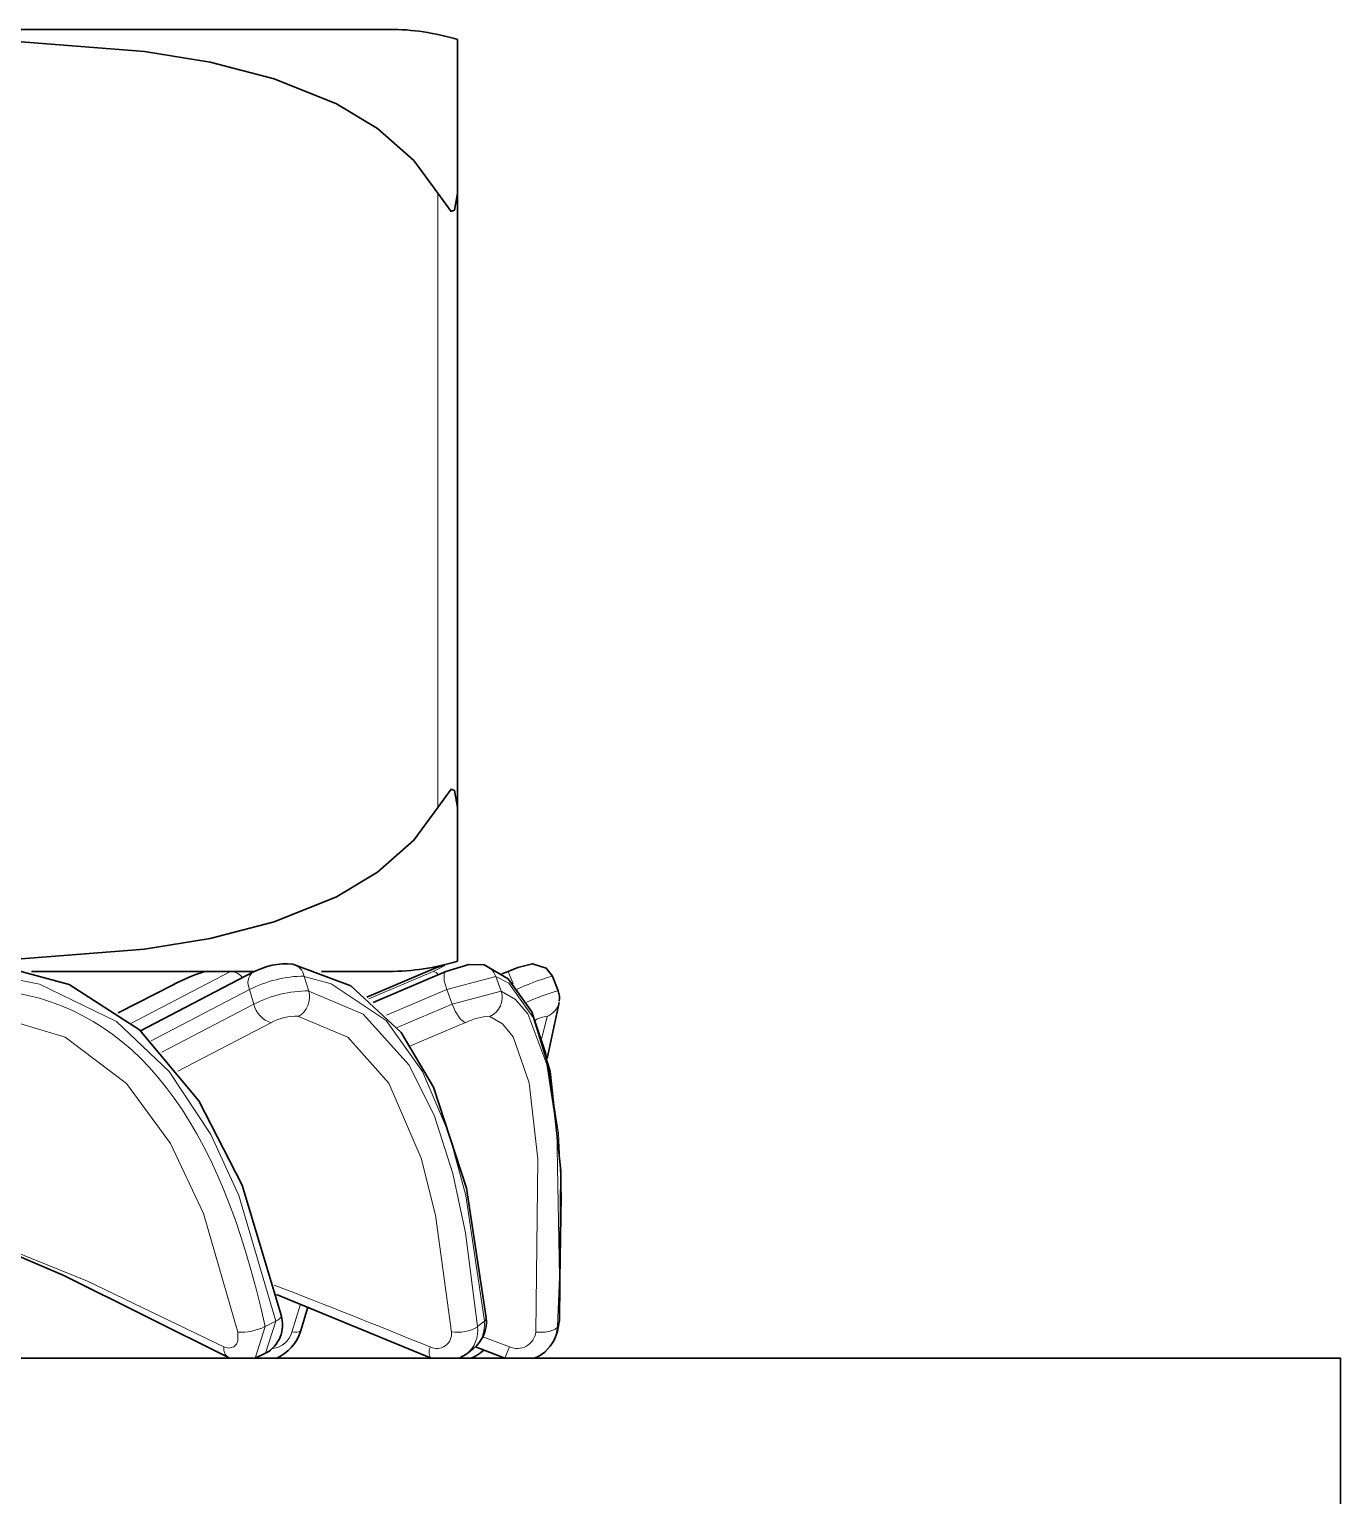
# Model space of a CAD drawing. Extents: x 218 to 1434, y 54 to 743.
# Drawn here: x 738.344 to 741.685, y 221.41 to 225.145 of the extents above; entities that cross this region are included whole.
import ezdxf

# ---------------------------------------------------------------- set-up
doc = ezdxf.new("R2010")
doc.units = 0

msp = doc.modelspace()

# ---------------------------------------------------------------- linework, layer by layer
at = {"color": 7, "lineweight": 35, "ltscale": 0.030885}
msp.add_line((738.0246, 225.1452), (739.26, 225.1452), dxfattribs=at)
at = {"color": 7, "lineweight": 35, "ltscale": 0.009785}
for p, q in [((739.4346, 224.7279), (739.4346, 225.1193)), ((739.4346, 222.7712), (739.4346, 223.1626))]:
    msp.add_line(p, q, dxfattribs=at)
at = {"color": 7, "lineweight": 13, "ltscale": 0.039132}
msp.add_line((739.3846, 224.7279), (739.3846, 223.1626), dxfattribs=at)
at = {"color": 7, "lineweight": 35, "ltscale": 0.039132}
msp.add_line((739.4346, 224.7279), (739.4346, 223.1626), dxfattribs=at)
at = {"color": 7, "lineweight": 35, "ltscale": 0.000627991}
msp.add_line((739.4033, 222.7623), (739.3796, 222.7539), dxfattribs=at)
at = {"color": 7, "lineweight": 13, "ltscale": 0.000491888}
msp.add_line((739.3796, 222.7539), (739.3982, 222.7604), dxfattribs=at)
at = {"color": 7, "lineweight": 35, "ltscale": 0.014194}
msp.add_line((738.3497, 222.7452), (738.9174, 222.7452), dxfattribs=at)
at = {"color": 7, "lineweight": 13, "ltscale": 0.007117}
msp.add_line((738.6042, 222.6135), (738.8566, 222.7452), dxfattribs=at)
at = {"color": 7, "lineweight": 35, "ltscale": 0.008073}
msp.add_line((738.627, 222.5938), (738.9133, 222.7431), dxfattribs=at)
at = {"color": 7, "lineweight": 13, "ltscale": 0.000980357}
msp.add_line((739.0442, 222.7324), (739.0558, 222.695), dxfattribs=at)
at = {"color": 7, "lineweight": 35, "ltscale": 0.004305}
msp.add_line((739.0878, 222.7452), (739.26, 222.7452), dxfattribs=at)
at = {"color": 7, "lineweight": 35, "ltscale": 0.004771}
msp.add_line((739.3796, 222.7539), (739.2039, 222.6796), dxfattribs=at)
at = {"color": 7, "lineweight": 13, "ltscale": 0.004442}
msp.add_line((739.2087, 222.6756), (739.3722, 222.7452), dxfattribs=at)
at = {"color": 7, "lineweight": 35, "ltscale": 0.005026}
msp.add_line((739.22, 222.6661), (739.405, 222.7448), dxfattribs=at)
at = {"color": 7, "lineweight": 13, "ltscale": 0.003223}
msp.add_line((739.4075, 222.6988), (739.5319, 222.7324), dxfattribs=at)
at = {"color": 7, "lineweight": 13, "ltscale": 0.000999573}
msp.add_line((739.5319, 222.7324), (739.5459, 222.695), dxfattribs=at)
at = {"color": 7, "lineweight": 35, "ltscale": 0.000422473}
msp.add_line((739.5479, 222.739), (739.5636, 222.7452), dxfattribs=at)
at = {"color": 7, "lineweight": 13, "ltscale": 0.000860318}
msp.add_line((739.5764, 222.7133), (739.5636, 222.7452), dxfattribs=at)
at = {"color": 7, "lineweight": 35, "ltscale": 0.001004}
msp.add_line((739.6763, 222.7327), (739.691, 222.6953), dxfattribs=at)
at = {"color": 7, "lineweight": 35, "ltscale": 0.004013}
msp.add_line((738.7132, 222.7129), (738.5701, 222.64), dxfattribs=at)
at = {"color": 7, "lineweight": 13, "ltscale": 0.007058}
msp.add_line((738.654, 222.5683), (738.9043, 222.6988), dxfattribs=at)
at = {"color": 7, "lineweight": 13, "ltscale": 0.000972939}
msp.add_line((738.9043, 222.6988), (738.9155, 222.6615), dxfattribs=at)
at = {"color": 7, "lineweight": 13, "ltscale": 0.004175}
msp.add_line((739.2538, 222.6335), (739.4075, 222.6988), dxfattribs=at)
at = {"color": 7, "lineweight": 13, "ltscale": 0.000992801}
msp.add_line((739.4075, 222.6988), (739.4212, 222.6615), dxfattribs=at)
at = {"color": 7, "lineweight": 13, "ltscale": 0.003227}
msp.add_line((739.5459, 222.695), (739.4212, 222.6615), dxfattribs=at)
at = {"color": 7, "lineweight": 13, "ltscale": 0.006598}
msp.add_line((738.9155, 222.6615), (738.6815, 222.5395), dxfattribs=at)
at = {"color": 7, "lineweight": 13, "ltscale": 0.003804}
for p, q in [((739.4212, 222.6615), (739.2812, 222.602)), ((739.455, 222.6152), (739.315, 222.5556))]:
    msp.add_line(p, q, dxfattribs=at)
at = {"color": 7, "lineweight": 35, "ltscale": 0.00365}
msp.add_line((739.6934, 222.6662), (739.6634, 222.5233), dxfattribs=at)
at = {"color": 7, "lineweight": 13, "ltscale": 0.006709}
msp.add_line((738.9604, 222.6152), (738.7225, 222.491), dxfattribs=at)
at = {"color": 7, "lineweight": 13, "ltscale": 0.001428}
msp.add_line((739.6629, 222.6305), (739.6494, 222.575), dxfattribs=at)
at = {"color": 7, "lineweight": 35, "ltscale": 0.010644}
msp.add_line((738.9736, 221.9219), (739.3673, 221.7599), dxfattribs=at)
at = {"color": 7, "lineweight": 13, "ltscale": 0.001851}
msp.add_line((739.0345, 221.8972), (739.0128, 221.8264), dxfattribs=at)
at = {"color": 7, "lineweight": 35, "ltscale": 0.001541}
msp.add_line((739.0536, 221.8894), (739.0358, 221.8304), dxfattribs=at)
at = {"color": 7, "lineweight": 13, "ltscale": 0.002108}
msp.add_line((738.9442, 221.8402), (738.9193, 221.7597), dxfattribs=at)
at = {"color": 7, "lineweight": 13, "ltscale": 0.000772991}
msp.add_line((738.9442, 221.8402), (738.9718, 221.8542), dxfattribs=at)
at = {"color": 7, "lineweight": 13, "ltscale": 0.00214}
msp.add_line((738.9456, 221.7727), (738.9718, 221.8542), dxfattribs=at)
at = {"color": 7, "lineweight": 13, "ltscale": 0.000554065}
msp.add_line((739.4858, 221.8402), (739.5031, 221.8542), dxfattribs=at)
at = {"color": 7, "lineweight": 13, "ltscale": 0.000618853}
msp.add_line((739.6896, 221.8402), (739.6848, 221.8159), dxfattribs=at)
at = {"color": 7, "lineweight": 35, "ltscale": 0.000395483}
msp.add_line((739.6848, 221.8159), (739.6901, 221.8308), dxfattribs=at)
at = {"color": 7, "lineweight": 35, "ltscale": 0.000674813}
msp.add_line((739.6896, 221.8296), (739.6948, 221.8561), dxfattribs=at)
at = {"color": 7, "lineweight": 13, "ltscale": 0.000369274}
msp.add_line((739.6896, 221.8402), (739.6944, 221.8542), dxfattribs=at)
at = {"color": 7, "lineweight": 13, "ltscale": 0.000626259}
msp.add_line((739.6896, 221.8296), (739.6944, 221.8542), dxfattribs=at)
at = {"color": 7, "lineweight": 13, "ltscale": 0.001806}
msp.add_line((739.5669, 221.7885), (739.4994, 221.8143), dxfattribs=at)
at = {"color": 7, "lineweight": 35, "ltscale": 0.125}
msp.add_line((736.6846, 221.7595), (741.6846, 221.7595), dxfattribs=at)
at = {"color": 7, "lineweight": 35, "ltscale": 0.000772649}
msp.add_line((738.9193, 221.7597), (738.947, 221.7733), dxfattribs=at)
at = {"color": 7, "lineweight": 35, "ltscale": 0.000551242}
msp.add_line((739.4583, 221.7708), (739.4394, 221.7595), dxfattribs=at)
at = {"color": 7, "lineweight": 35, "ltscale": 0.000550961}
msp.add_line((739.4583, 221.7708), (739.4756, 221.7845), dxfattribs=at)
at = {"color": 7, "lineweight": 35, "ltscale": 0.002003}
msp.add_line((739.4806, 221.7888), (739.5552, 221.7595), dxfattribs=at)
at = {"color": 7, "lineweight": 13, "ltscale": 0.000781057}
msp.add_line((739.5669, 221.7885), (739.5552, 221.7595), dxfattribs=at)
at = {"color": 7, "lineweight": 35, "ltscale": 0.075}
msp.add_line((741.6846, 218.7595), (741.6846, 221.7595), dxfattribs=at)
at = {"color": 7, "lineweight": 35}
for points in [[(739.3846, 224.7279), (739.3237, 224.8109), (739.2307, 224.8928), (739.126, 224.9557), (738.9679, 225.0193), (738.8047, 225.0613), (738.637, 225.0887), (738.3014, 225.1148), (738.1158, 225.119)], [(739.4346, 224.7279), (739.4273, 224.6846), (739.4182, 224.6813), (739.3846, 224.7279)], [(739.4346, 223.1626), (739.4273, 223.2059), (739.4182, 223.2092), (739.3846, 223.1626)], [(739.3846, 223.1626), (739.3237, 223.0795), (739.2307, 222.9977), (739.126, 222.9348), (738.9679, 222.8712), (738.8047, 222.8291), (738.637, 222.8018), (738.3014, 222.7757), (738.1158, 222.7714)], [(738.9857, 221.8692), (738.8859, 222.2002), (738.7759, 222.4158), (738.6244, 222.5962), (738.4456, 222.7118), (738.2521, 222.7638)], [(739.5079, 221.863), (739.4575, 222.1926), (739.3732, 222.4501), (739.2913, 222.5891), (739.1626, 222.7085), (739.0149, 222.7635)], [(739.5024, 222.7618), (739.4637, 222.7631), (739.4046, 222.7446)], [(739.6948, 221.8561), (739.6976, 222.2372), (739.6705, 222.4901), (739.6236, 222.6425), (739.5641, 222.7259), (739.5024, 222.7618)], [(739.6763, 222.7327), (739.6608, 222.7537), (739.6253, 222.7647), (739.5884, 222.7548), (739.5636, 222.7452)], [(738.0999, 222.1126), (738.4315, 221.9706), (738.8511, 221.7615)]]:
    msp.add_lwpolyline(points, dxfattribs=at)
at = {"color": 7, "lineweight": 13}
for points in [[(739.3722, 222.7452), (739.3946, 222.7557), (739.4009, 222.7595), (739.4018, 222.7602), (739.4005, 222.761), (739.3982, 222.7604)], [(738.9718, 221.8542), (738.8774, 222.1745), (738.8062, 222.3297), (738.6998, 222.49), (738.5657, 222.6177), (738.3698, 222.7128), (738.2719, 222.7324)], [(739.5031, 221.8542), (739.4557, 222.1739), (739.4131, 222.3309), (739.3453, 222.4904), (739.2527, 222.6197), (739.1128, 222.7139), (739.0442, 222.7324)], [(739.6944, 221.8542), (739.6996, 222.1735), (739.6915, 222.3318), (739.6594, 222.5383), (739.632, 222.6215), (739.5653, 222.715), (739.5319, 222.7324)], [(739.0558, 222.695), (739.1945, 222.6364), (739.3118, 222.5067), (739.3761, 222.3767), (739.423, 222.2307), (739.4554, 222.079), (739.4858, 221.8402)], [(739.5459, 222.695), (739.5822, 222.6737), (739.6134, 222.6368), (739.6625, 222.5083), (739.6876, 222.3407), (739.6947, 221.9669), (739.6896, 221.8402)], [(738.259, 222.6305), (738.4355, 222.5775), (738.5917, 222.4595), (738.7037, 222.3064), (738.7875, 222.128), (738.8749, 221.8264)], [(739.0294, 222.6305), (739.1551, 222.5777), (739.2597, 222.4603), (739.342, 222.269), (739.3783, 222.1239), (739.4193, 221.8264)], [(739.517, 222.6305), (739.5495, 222.6113), (739.5768, 222.5781), (739.6176, 222.4616), (739.6393, 222.2671), (739.6338, 221.8264)], [(738.8389, 221.7885), (738.4924, 221.9564), (738.0989, 222.1147)], [(738.8749, 221.8264), (738.8749, 221.8039), (738.8713, 221.7951), (738.8652, 221.7886), (738.8514, 221.7849), (738.8389, 221.7885)]]:
    msp.add_lwpolyline(points, dxfattribs=at)
at = {"color": 7, "lineweight": 35}
for centre, radius, start, end in [((739.26, 224.5447), 0.6005, 73.0947, 89.9956), ((738.9998, 222.5805), 0.184, 85.2992, 118.0207), ((739.26, 223.3457), 0.6005, 270.0044, 286.9053), ((738.9561, 222.2407), 0.531, 108.1531, 117.2227), ((739.6437, 222.6768), 0.0508, 351.5755, 21.3182), ((738.9063, 221.8447), 0.0825, 298.6081, 17.1827), ((738.9292, 221.8617), 0.1111, 292.8492, 343.6634), ((739.4197, 221.8533), 0.0887, 309.1299, 6.3284), ((739.5956, 221.8477), 0.0947, 291.6535, 341.1688), ((739.43, 221.8568), 0.1046, 291.4561, 313.1544)]:
    msp.add_arc(centre, radius, start, end, dxfattribs=at)
at = {"color": 7, "lineweight": 13}
for centre, radius, start, end in [((739.0058, 222.7263), 0.0386, 9.0616, 76.3023), ((739.4881, 222.718), 0.0461, 18.1591, 71.8654), ((738.9398, 222.2727), 0.4951, 107.3496, 117.241), ((738.8538, 222.7043), 0.0413, 37.2502, 86.1022), ((738.9379, 222.7165), 0.0371, 132.7403, 207.7531), ((739.0477, 222.419), 0.3143, 90.6363, 117.1279), ((739.3692, 222.726), 0.0197, 32.9625, 81.0525), ((739.8665, 222.0818), 0.6786, 106.3016, 114.7426), ((739.0581, 222.3834), 0.3124, 90.4329, 117.1424), ((738.9988, 222.68), 0.0587, 301.7403, 14.7278), ((739.4963, 222.6784), 0.0522, 293.2882, 18.4946), ((739.8215, 222.218), 0.4953, 105.3006, 115.135), ((738.9781, 222.6752), 0.0635, 192.3443, 253.6648), ((739.6448, 222.6767), 0.0496, 291.3434, 347.7675), ((739.0248, 222.4946), 0.1365, 88.0687, 118.0908), ((739.5238, 222.4838), 0.1476, 92.6565, 117.6445), ((739.6726, 222.5507), 0.0809, 96.927, 119.2684), ((731.4741, 202.5043), 20.836, 67.74728, 68.92191), ((738.9669, 221.8741), 0.0199, 283.7506, 345.591), ((738.8829, 221.9654), 0.1394, 266.6702, 296.0729), ((738.9569, 221.842), 0.0578, 276.7835, 344.3935), ((739.0219, 221.8505), 0.025, 249.253, 304.7094), ((739.3823, 221.8218), 0.0372, 241.8779, 7.1222), ((739.4333, 221.9331), 0.1073, 262.4981, 299.4671), ((739.408, 221.8304), 0.0782, 310.206, 7.1599), ((739.4252, 221.8441), 0.0783, 310.2412, 7.3465), ((739.497, 221.8634), 0.011, 303.0495, 357.8287), ((739.587, 221.8324), 0.0477, 245.3264, 352.7538), ((738.8669, 221.7841), 0.0279, 171.1819, 235.0708), ((739.3908, 221.775), 0.0287, 152.7861, 212.623)]:
    msp.add_arc(centre, radius, start, end, dxfattribs=at)
for centre, major_axis, ratio, start_param, end_param in [((739.4246, 222.6988), (0.0196, -0.046), 0.317587, 3.16776, 4.578112), ((660.8772, 47.1031), (-77.5677, -175.5463), 0.054559, 3.066673, 3.157789), ((739.4383, 222.6615), (0.0196, -0.046), 0.31759, 4.578117, 6.106444), ((739.64, 221.8446), (0.0499, -0.0025), 0.371282, 4.606539, 6.179992)]:
    msp.add_ellipse(centre, major_axis=major_axis, ratio=ratio, start_param=start_param, end_param=end_param, dxfattribs=at)

doc.saveas('drawing.dxf')
